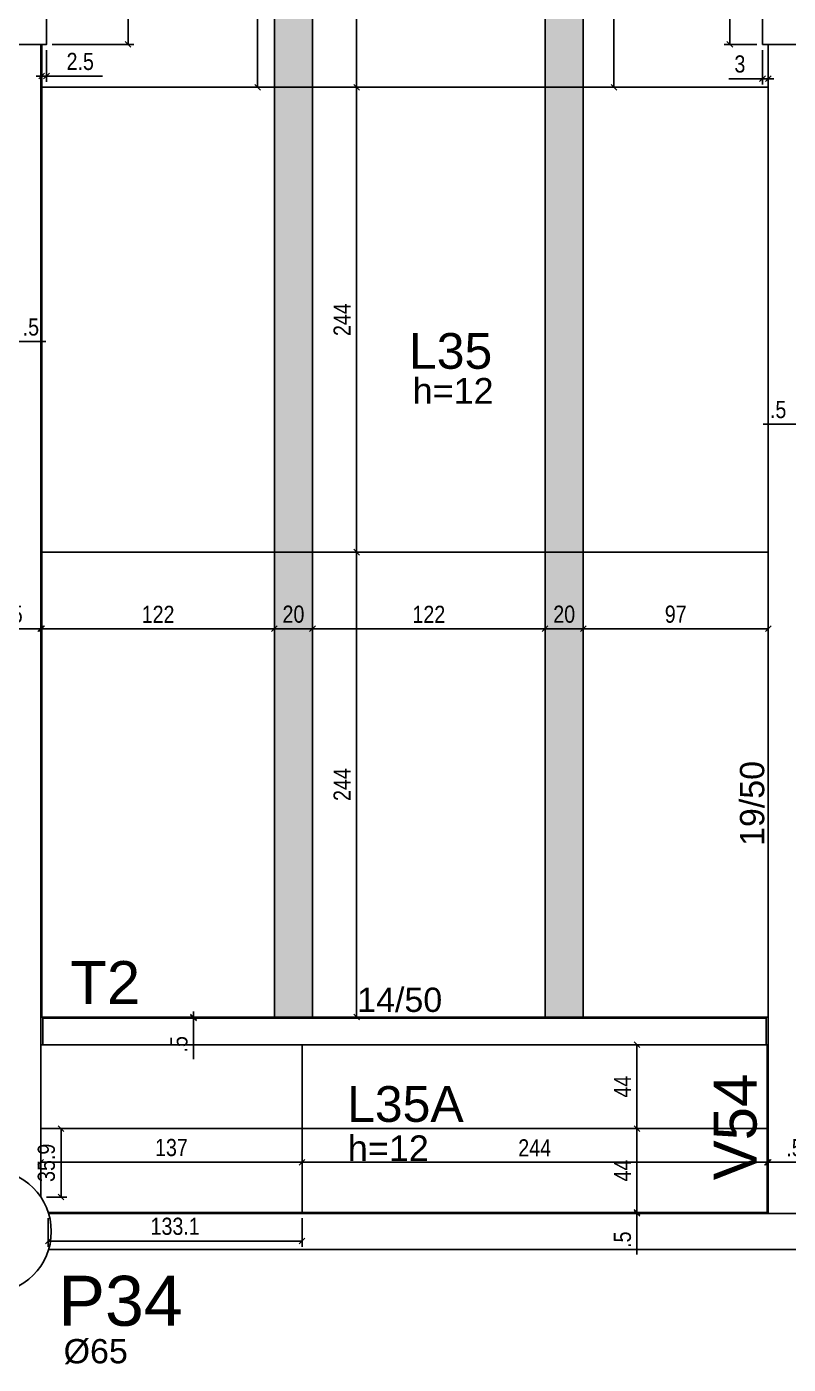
# Model space of a CAD drawing. Header units: millimetres. Extents: x 2716 to 9044, y 218 to 3839.
# Drawn here: x 6187 to 6586, y 1335 to 2037 of the extents above; entities that cross this region are included whole.
import ezdxf

# ---------------------------------------------------------------- set-up
doc = ezdxf.new("R2010")
doc.units = ezdxf.units.MM
for name, color, linetype in [('1', 3, 'Continuous'), ('212', 3, 'Continuous'), ('213', 3, 'Continuous'), ('216', 3, 'Continuous'), ('220', 5, 'Continuous'), ('222', 6, 'Continuous'), ('226', 4, 'Continuous'), ('233', 6, 'Continuous'), ('COTA', 2, 'Continuous'), ('Painéis', 200, 'Continuous')]:
    doc.layers.add(name, color=color, linetype=linetype)
doc.layers.add('Hachura', color=251, linetype='Continuous', lineweight=9)
doc.styles.add('COTA TECNICA-50', font='techl___.ttf', dxfattribs={"height": 9})
doc.styles.get("Standard").update_dxf_attribs({"font": 'arial.ttf'})
doc.dimstyles.new('COTA PAINEL-50', dxfattribs={"dimtxt": 9, "dimasz": 3, "dimexe": 3, "dimexo": 3, "dimgap": 3, "dimtad": 1, "dimdec": 1, "dimzin": 12, "dimdsep": 46, "dimtxsty": 'COTA TECNICA-50', "dimblk1": 'OBLIQUE', "dimblk2": 'OBLIQUE', "dimsah": 1, "dimcen": 0.9, "dimclrd": 4, "dimclre": 4, "dimclrt": 240, "dimadec": 1, "dimazin": 3, "dimtfac": 1, "dimtdec": 1, "dimtmove": 0, "dimatfit": 3, "dimfxl": 1, "dimtolj": 1, "dimtzin": 12, "dimarcsym": 0})

# ---------------------------------------------------------------- blocks, each defined once
blk = doc.blocks.new('_Oblique')
at = {"color": 0, "linetype": 'ByBlock', "lineweight": -2}
blk.add_line((-0.5, -0.5), (0.5, 0.5), dxfattribs=at)
blk = doc.blocks.new('*D16')
at = {"layer": 'COTA', "color": 4, "lineweight": -2, "transparency": 16777216}
for p, q in [((6569.78, 2125.94), (6552.65, 2125.94)), ((6555.65, 2125.94), (6555.65, 2027.94)), ((6569.78, 2027.94), (6552.65, 2027.94))]:
    blk.add_line(p, q, dxfattribs=at)
at = {"layer": 'Defpoints', "color": 0, "transparency": 16777216}
for p in [(6572.78, 2125.94), (6555.65, 2027.94), (6572.78, 2027.94)]:
    blk.add_point(p, dxfattribs=at)
at = {"layer": 'COTA', "color": 4, "lineweight": -2, "transparency": 16777216, "xscale": 3, "yscale": 3, "zscale": 3}
for p, rotation in [((6555.65, 2125.94), 90), ((6555.65, 2027.94), 270)]:
    blk.add_blockref('_Oblique', p, dxfattribs=dict(at, rotation=rotation))
at = {"layer": 'COTA', "color": 240, "transparency": 16777216, "insert": (6548.05, 2076.94), "char_height": 9, "attachment_point": 5, "rotation": 90, "style": 'COTA TECNICA-50'}
blk.add_mtext('\\A1;98', dxfattribs=at)
blk = doc.blocks.new('*D17')
at = {"layer": 'COTA', "color": 4, "lineweight": -2, "transparency": 16777216}
for p, q in [((6572.78, 2024.94), (6572.78, 2006.9)), ((6575.78, 2024.94), (6575.78, 2006.9)), ((6572.78, 2009.9), (6555.08, 2009.9)), ((6575.78, 2009.9), (6572.78, 2009.9)), ((6575.78, 2009.9), (6578.78, 2009.9))]:
    blk.add_line(p, q, dxfattribs=at)
at = {"layer": 'Defpoints', "color": 0, "transparency": 16777216}
for p in [(6572.78, 2027.94), (6575.78, 2027.94), (6572.78, 2009.9)]:
    blk.add_point(p, dxfattribs=at)
at = {"layer": 'COTA', "color": 4, "lineweight": -2, "transparency": 16777216, "xscale": 3, "yscale": 3, "zscale": 3}
blk.add_blockref('_Oblique', (6572.78, 2009.9), dxfattribs=at)
at = {"layer": 'COTA', "color": 4, "lineweight": -2, "transparency": 16777216, "xscale": 3, "yscale": 3, "zscale": 3, "rotation": 180}
blk.add_blockref('_Oblique', (6575.78, 2009.9), dxfattribs=at)
at = {"layer": 'COTA', "color": 240, "transparency": 16777216, "insert": (6560.93, 2017.6), "char_height": 9, "attachment_point": 5, "style": 'COTA TECNICA-50'}
blk.add_mtext('\\A1;3', dxfattribs=at)
blk = doc.blocks.new('*D126')
at = {"layer": 'COTA', "color": 4, "lineweight": -2, "transparency": 16777216}
for p, q in [((6194.78, 2024.94), (6194.78, 2008.33)), ((6197.28, 2024.94), (6197.28, 2008.33)), ((6194.78, 2011.33), (6191.78, 2011.33)), ((6194.78, 2011.33), (6197.28, 2011.33)), ((6197.28, 2011.33), (6226.63, 2011.33))]:
    blk.add_line(p, q, dxfattribs=at)
at = {"layer": 'Defpoints', "color": 0, "transparency": 16777216}
for p in [(6194.78, 2027.94), (6197.28, 2027.94), (6197.28, 2011.33)]:
    blk.add_point(p, dxfattribs=at)
at = {"layer": 'COTA', "color": 4, "lineweight": -2, "transparency": 16777216, "xscale": 3, "yscale": 3, "zscale": 3}
blk.add_blockref('_Oblique', (6194.78, 2011.33), dxfattribs=at)
at = {"layer": 'COTA', "color": 4, "lineweight": -2, "transparency": 16777216, "xscale": 3, "yscale": 3, "zscale": 3, "rotation": 180}
blk.add_blockref('_Oblique', (6197.28, 2011.33), dxfattribs=at)
at = {"layer": 'COTA', "color": 240, "transparency": 16777216, "insert": (6214.96, 2018.93), "char_height": 9, "attachment_point": 5, "style": 'COTA TECNICA-50'}
blk.add_mtext('\\A1;2.5', dxfattribs=at)
blk = doc.blocks.new('*D18')
at = {"layer": 'COTA', "color": 4, "lineweight": -2, "transparency": 16777216}
for p, q in [((6200.28, 2125.94), (6243.07, 2125.94)), ((6240.07, 2027.94), (6240.07, 2125.94)), ((6200.28, 2027.94), (6243.07, 2027.94))]:
    blk.add_line(p, q, dxfattribs=at)
at = {"layer": 'Defpoints', "color": 0, "transparency": 16777216}
for p in [(6197.28, 2125.94), (6240.07, 2125.94), (6197.28, 2027.94)]:
    blk.add_point(p, dxfattribs=at)
at = {"layer": 'COTA', "color": 4, "lineweight": -2, "transparency": 16777216, "xscale": 3, "yscale": 3, "zscale": 3}
for p, rotation in [((6240.07, 2125.94), 90), ((6240.07, 2027.94), 270)]:
    blk.add_blockref('_Oblique', p, dxfattribs=dict(at, rotation=rotation))
at = {"layer": 'COTA', "color": 240, "transparency": 16777216, "insert": (6232.48, 2076.94), "char_height": 9, "attachment_point": 5, "rotation": 90, "style": 'COTA TECNICA-50'}
blk.add_mtext('\\A1;98', dxfattribs=at)
blk = doc.blocks.new('*D19')
at = {"layer": 'COTA', "color": 4, "lineweight": -2, "transparency": 16777216}
for p, q in [((6277.35, 2247.94), (6362.87, 2247.94)), ((6359.87, 2247.94), (6359.87, 2005.47))]:
    blk.add_line(p, q, dxfattribs=at)
at = {"layer": 'Defpoints', "color": 0, "transparency": 16777216}
for p in [(6274.35, 2247.94), (6359.87, 2005.47), (6359.87, 2005.47)]:
    blk.add_point(p, dxfattribs=at)
at = {"layer": 'COTA', "color": 4, "lineweight": -2, "transparency": 16777216, "xscale": 3, "yscale": 3, "zscale": 3}
for p, rotation in [((6359.87, 2247.94), 90), ((6359.87, 2005.47), 270)]:
    blk.add_blockref('_Oblique', p, dxfattribs=dict(at, rotation=rotation))
at = {"layer": 'COTA', "color": 240, "transparency": 16777216, "insert": (6352.27, 2126.71), "char_height": 9, "attachment_point": 5, "rotation": 90, "style": 'COTA TECNICA-50'}
blk.add_mtext('\\A1;242.5', dxfattribs=at)
blk = doc.blocks.new('*D128')
at = {"layer": 'COTA', "color": 4, "lineweight": -2, "transparency": 16777216}
blk.add_line((6359.87, 2005.47), (6359.87, 1761.47), dxfattribs=at)
at = {"layer": 'Defpoints', "color": 0, "transparency": 16777216}
for p in [(6359.87, 2005.47), (6359.87, 1761.47), (6359.87, 1761.47)]:
    blk.add_point(p, dxfattribs=at)
at = {"layer": 'COTA', "color": 4, "lineweight": -2, "transparency": 16777216, "xscale": 3, "yscale": 3, "zscale": 3}
for p, rotation in [((6359.87, 2005.47), 90), ((6359.87, 1761.47), 270)]:
    blk.add_blockref('_Oblique', p, dxfattribs=dict(at, rotation=rotation))
at = {"layer": 'COTA', "color": 240, "transparency": 16777216, "insert": (6352.3, 1883.47), "char_height": 9, "attachment_point": 5, "rotation": 90, "style": 'COTA TECNICA-50'}
blk.add_mtext('\\A1;244', dxfattribs=at)
blk = doc.blocks.new('*D129')
at = {"layer": 'COTA', "color": 4, "lineweight": -2, "transparency": 16777216}
for p, q in [((6359.87, 1761.47), (6359.87, 1517.47)), ((6278.85, 1517.47), (6362.87, 1517.47))]:
    blk.add_line(p, q, dxfattribs=at)
at = {"layer": 'Defpoints', "color": 0, "transparency": 16777216}
for p in [(6359.87, 1761.47), (6275.85, 1517.47), (6359.87, 1517.47)]:
    blk.add_point(p, dxfattribs=at)
at = {"layer": 'COTA', "color": 4, "lineweight": -2, "transparency": 16777216, "xscale": 3, "yscale": 3, "zscale": 3}
for p, rotation in [((6359.87, 1761.47), 90), ((6359.87, 1517.47), 270)]:
    blk.add_blockref('_Oblique', p, dxfattribs=dict(at, rotation=rotation))
at = {"layer": 'COTA', "color": 240, "transparency": 16777216, "insert": (6352.3, 1639.47), "char_height": 9, "attachment_point": 5, "rotation": 90, "style": 'COTA TECNICA-50'}
blk.add_mtext('\\A1;244', dxfattribs=at)
blk = doc.blocks.new('*D20')
at = {"layer": 'COTA', "color": 4, "lineweight": -2, "transparency": 16777216}
for p, q in [((6274.35, 1517.47), (6274.35, 1520.47)), ((6274.35, 1517.47), (6274.35, 1516.97)), ((6274.35, 1516.97), (6274.35, 1495.38))]:
    blk.add_line(p, q, dxfattribs=at)
at = {"layer": 'Defpoints', "color": 0, "transparency": 16777216}
for p in [(6274.35, 1517.47), (6274.35, 1516.97), (6274.35, 1516.97)]:
    blk.add_point(p, dxfattribs=at)
at = {"layer": 'COTA', "color": 4, "lineweight": -2, "transparency": 16777216, "xscale": 3, "yscale": 3, "zscale": 3}
for p, rotation in [((6274.35, 1517.47), 270), ((6274.35, 1516.97), 90)]:
    blk.add_blockref('_Oblique', p, dxfattribs=dict(at, rotation=rotation))
at = {"layer": 'COTA', "color": 240, "transparency": 16777216, "insert": (6266.75, 1503.18), "char_height": 9, "attachment_point": 5, "rotation": 90, "style": 'COTA TECNICA-50'}
blk.add_mtext('\\A1;.5', dxfattribs=at)
blk = doc.blocks.new('*D130')
at = {"layer": 'COTA', "color": 4, "lineweight": -2, "transparency": 16777216}
blk.add_line((6575.78, 1721.27), (6478.78, 1721.27), dxfattribs=at)
at = {"layer": 'Defpoints', "color": 0, "transparency": 16777216}
for p in [(6478.78, 1721.27), (6478.78, 1721.27), (6575.78, 1721.27)]:
    blk.add_point(p, dxfattribs=at)
at = {"layer": 'COTA', "color": 4, "lineweight": -2, "transparency": 16777216, "xscale": 3, "yscale": 3, "zscale": 3, "rotation": 180}
blk.add_blockref('_Oblique', (6478.78, 1721.27), dxfattribs=at)
at = {"layer": 'COTA', "color": 4, "lineweight": -2, "transparency": 16777216, "xscale": 3, "yscale": 3, "zscale": 3}
blk.add_blockref('_Oblique', (6575.78, 1721.27), dxfattribs=at)
at = {"layer": 'COTA', "color": 240, "transparency": 16777216, "insert": (6527.28, 1728.86), "char_height": 9, "attachment_point": 5, "style": 'COTA TECNICA-50'}
blk.add_mtext('\\A1;97', dxfattribs=at)
blk = doc.blocks.new('*D131')
at = {"layer": 'COTA', "color": 4, "lineweight": -2, "transparency": 16777216}
blk.add_line((6478.78, 1721.27), (6458.78, 1721.27), dxfattribs=at)
at = {"layer": 'Defpoints', "color": 0, "transparency": 16777216}
for p in [(6458.78, 1721.27), (6458.78, 1721.27), (6478.78, 1721.27)]:
    blk.add_point(p, dxfattribs=at)
at = {"layer": 'COTA', "color": 4, "lineweight": -2, "transparency": 16777216, "xscale": 3, "yscale": 3, "zscale": 3, "rotation": 180}
blk.add_blockref('_Oblique', (6458.78, 1721.27), dxfattribs=at)
at = {"layer": 'COTA', "color": 4, "lineweight": -2, "transparency": 16777216, "xscale": 3, "yscale": 3, "zscale": 3}
blk.add_blockref('_Oblique', (6478.78, 1721.27), dxfattribs=at)
at = {"layer": 'COTA', "color": 240, "transparency": 16777216, "insert": (6468.78, 1728.86), "char_height": 9, "attachment_point": 5, "style": 'COTA TECNICA-50'}
blk.add_mtext('\\A1;20', dxfattribs=at)
blk = doc.blocks.new('*D132')
at = {"layer": 'COTA', "color": 4, "lineweight": -2, "transparency": 16777216}
blk.add_line((6458.78, 1721.27), (6336.78, 1721.27), dxfattribs=at)
at = {"layer": 'Defpoints', "color": 0, "transparency": 16777216}
for p in [(6336.78, 1721.27), (6336.78, 1721.27), (6458.78, 1721.27)]:
    blk.add_point(p, dxfattribs=at)
at = {"layer": 'COTA', "color": 4, "lineweight": -2, "transparency": 16777216, "xscale": 3, "yscale": 3, "zscale": 3, "rotation": 180}
blk.add_blockref('_Oblique', (6336.78, 1721.27), dxfattribs=at)
at = {"layer": 'COTA', "color": 4, "lineweight": -2, "transparency": 16777216, "xscale": 3, "yscale": 3, "zscale": 3}
blk.add_blockref('_Oblique', (6458.78, 1721.27), dxfattribs=at)
at = {"layer": 'COTA', "color": 240, "transparency": 16777216, "insert": (6397.78, 1728.82), "char_height": 9, "attachment_point": 5, "style": 'COTA TECNICA-50'}
blk.add_mtext('\\A1;122', dxfattribs=at)
blk = doc.blocks.new('*D133')
at = {"layer": 'COTA', "color": 4, "lineweight": -2, "transparency": 16777216}
blk.add_line((6336.78, 1721.27), (6316.78, 1721.27), dxfattribs=at)
at = {"layer": 'Defpoints', "color": 0, "transparency": 16777216}
for p in [(6316.78, 1721.27), (6316.78, 1721.27), (6336.78, 1721.27)]:
    blk.add_point(p, dxfattribs=at)
at = {"layer": 'COTA', "color": 4, "lineweight": -2, "transparency": 16777216, "xscale": 3, "yscale": 3, "zscale": 3, "rotation": 180}
blk.add_blockref('_Oblique', (6316.78, 1721.27), dxfattribs=at)
at = {"layer": 'COTA', "color": 4, "lineweight": -2, "transparency": 16777216, "xscale": 3, "yscale": 3, "zscale": 3}
blk.add_blockref('_Oblique', (6336.78, 1721.27), dxfattribs=at)
at = {"layer": 'COTA', "color": 240, "transparency": 16777216, "insert": (6326.78, 1728.86), "char_height": 9, "attachment_point": 5, "style": 'COTA TECNICA-50'}
blk.add_mtext('\\A1;20', dxfattribs=at)
blk = doc.blocks.new('*D134')
at = {"layer": 'COTA', "color": 4, "lineweight": -2, "transparency": 16777216}
blk.add_line((6316.78, 1721.27), (6194.78, 1721.27), dxfattribs=at)
at = {"layer": 'Defpoints', "color": 0, "transparency": 16777216}
for p in [(6194.78, 1721.27), (6194.78, 1721.27), (6316.78, 1721.27)]:
    blk.add_point(p, dxfattribs=at)
at = {"layer": 'COTA', "color": 4, "lineweight": -2, "transparency": 16777216, "xscale": 3, "yscale": 3, "zscale": 3, "rotation": 180}
blk.add_blockref('_Oblique', (6194.78, 1721.27), dxfattribs=at)
at = {"layer": 'COTA', "color": 4, "lineweight": -2, "transparency": 16777216, "xscale": 3, "yscale": 3, "zscale": 3}
blk.add_blockref('_Oblique', (6316.78, 1721.27), dxfattribs=at)
at = {"layer": 'COTA', "color": 240, "transparency": 16777216, "insert": (6255.78, 1728.82), "char_height": 9, "attachment_point": 5, "style": 'COTA TECNICA-50'}
blk.add_mtext('\\A1;122', dxfattribs=at)
blk = doc.blocks.new('*D135')
at = {"layer": 'COTA', "color": 4, "lineweight": -2, "transparency": 16777216}
for p, q in [((6194.28, 1721.27), (6172.69, 1721.27)), ((6194.78, 1721.27), (6194.28, 1721.27)), ((6194.78, 1721.27), (6197.78, 1721.27))]:
    blk.add_line(p, q, dxfattribs=at)
at = {"layer": 'Defpoints', "color": 0, "transparency": 16777216}
for p in [(6194.28, 1721.27), (6194.28, 1721.27), (6194.78, 1721.27)]:
    blk.add_point(p, dxfattribs=at)
at = {"layer": 'COTA', "color": 4, "lineweight": -2, "transparency": 16777216, "xscale": 3, "yscale": 3, "zscale": 3}
blk.add_blockref('_Oblique', (6194.28, 1721.27), dxfattribs=at)
at = {"layer": 'COTA', "color": 4, "lineweight": -2, "transparency": 16777216, "xscale": 3, "yscale": 3, "zscale": 3, "rotation": 180}
blk.add_blockref('_Oblique', (6194.78, 1721.27), dxfattribs=at)
at = {"layer": 'COTA', "color": 240, "transparency": 16777216, "insert": (6180.48, 1728.86), "char_height": 9, "attachment_point": 5, "style": 'COTA TECNICA-50'}
blk.add_mtext('\\A1;.5', dxfattribs=at)
blk = doc.blocks.new('*D136')
at = {"layer": 'COTA', "color": 4, "lineweight": -2, "transparency": 16777216}
blk.add_line((6506.95, 1502.97), (6506.95, 1458.96), dxfattribs=at)
at = {"layer": 'Defpoints', "color": 0, "transparency": 16777216}
for p in [(6506.95, 1502.97), (6506.95, 1458.96), (6506.95, 1458.96)]:
    blk.add_point(p, dxfattribs=at)
at = {"layer": 'COTA', "color": 4, "lineweight": -2, "transparency": 16777216, "xscale": 3, "yscale": 3, "zscale": 3}
for p, rotation in [((6506.95, 1502.97), 90), ((6506.95, 1458.96), 270)]:
    blk.add_blockref('_Oblique', p, dxfattribs=dict(at, rotation=rotation))
at = {"layer": 'COTA', "color": 240, "transparency": 16777216, "insert": (6499.39, 1480.97), "char_height": 9, "attachment_point": 5, "rotation": 90, "style": 'COTA TECNICA-50'}
blk.add_mtext('\\A1;44', dxfattribs=at)
blk = doc.blocks.new('*D159')
at = {"layer": 'COTA', "color": 4, "lineweight": -2, "transparency": 16777216}
blk.add_line((6506.95, 1458.96), (6506.95, 1414.94), dxfattribs=at)
at = {"layer": 'Defpoints', "color": 0, "transparency": 16777216}
for p in [(6506.95, 1458.96), (6506.95, 1414.94), (6506.95, 1414.94)]:
    blk.add_point(p, dxfattribs=at)
at = {"layer": 'COTA', "color": 4, "lineweight": -2, "transparency": 16777216, "xscale": 3, "yscale": 3, "zscale": 3}
for p, rotation in [((6506.95, 1458.96), 90), ((6506.95, 1414.94), 270)]:
    blk.add_blockref('_Oblique', p, dxfattribs=dict(at, rotation=rotation))
at = {"layer": 'COTA', "color": 240, "transparency": 16777216, "insert": (6499.39, 1436.95), "char_height": 9, "attachment_point": 5, "rotation": 90, "style": 'COTA TECNICA-50'}
blk.add_mtext('\\A1;44', dxfattribs=at)
blk = doc.blocks.new('*D44')
at = {"layer": 'COTA', "color": 4, "lineweight": -2, "transparency": 16777216}
for p, q in [((6506.95, 1414.94), (6506.95, 1417.94)), ((6506.95, 1414.94), (6506.95, 1414.44)), ((6506.95, 1414.44), (6506.95, 1392.85))]:
    blk.add_line(p, q, dxfattribs=at)
at = {"layer": 'Defpoints', "color": 0, "transparency": 16777216}
for p in [(6506.95, 1414.94), (6506.95, 1414.44), (6506.95, 1414.44)]:
    blk.add_point(p, dxfattribs=at)
at = {"layer": 'COTA', "color": 4, "lineweight": -2, "transparency": 16777216, "xscale": 3, "yscale": 3, "zscale": 3}
for p, rotation in [((6506.95, 1414.94), 270), ((6506.95, 1414.44), 90)]:
    blk.add_blockref('_Oblique', p, dxfattribs=dict(at, rotation=rotation))
at = {"layer": 'COTA', "color": 240, "transparency": 16777216, "insert": (6499.35, 1400.65), "char_height": 9, "attachment_point": 5, "rotation": 90, "style": 'COTA TECNICA-50'}
blk.add_mtext('\\A1;.5', dxfattribs=at)
blk = doc.blocks.new('*D160')
at = {"layer": 'COTA', "color": 4, "lineweight": -2, "transparency": 16777216}
for p, q in [((6194.28, 1438.02), (6194.28, 1444.28)), ((6331.28, 1441.28), (6194.28, 1441.28)), ((6331.28, 1438.02), (6331.28, 1444.28))]:
    blk.add_line(p, q, dxfattribs=at)
at = {"layer": 'Defpoints', "color": 0, "transparency": 16777216}
for p in [(6194.28, 1441.28), (6194.28, 1435.02), (6331.28, 1435.02)]:
    blk.add_point(p, dxfattribs=at)
at = {"layer": 'COTA', "color": 4, "lineweight": -2, "transparency": 16777216, "xscale": 3, "yscale": 3, "zscale": 3, "rotation": 180}
blk.add_blockref('_Oblique', (6194.28, 1441.28), dxfattribs=at)
at = {"layer": 'COTA', "color": 4, "lineweight": -2, "transparency": 16777216, "xscale": 3, "yscale": 3, "zscale": 3}
blk.add_blockref('_Oblique', (6331.28, 1441.28), dxfattribs=at)
at = {"layer": 'COTA', "color": 240, "transparency": 16777216, "insert": (6262.78, 1448.97), "char_height": 9, "attachment_point": 5, "style": 'COTA TECNICA-50'}
blk.add_mtext('\\A1;137', dxfattribs=at)
blk = doc.blocks.new('*D161')
at = {"layer": 'COTA', "color": 4, "lineweight": -2, "transparency": 16777216}
for p, q in [((6331.28, 1444.15), (6331.28, 1444.28)), ((6331.28, 1441.28), (6575.28, 1441.28)), ((6575.28, 1444.15), (6575.28, 1444.28))]:
    blk.add_line(p, q, dxfattribs=at)
at = {"layer": 'Defpoints', "color": 0, "transparency": 16777216}
for p in [(6331.28, 1441.15), (6575.28, 1441.28), (6575.28, 1441.15)]:
    blk.add_point(p, dxfattribs=at)
at = {"layer": 'COTA', "color": 4, "lineweight": -2, "transparency": 16777216, "xscale": 3, "yscale": 3, "zscale": 3, "rotation": 180}
blk.add_blockref('_Oblique', (6331.28, 1441.28), dxfattribs=at)
at = {"layer": 'COTA', "color": 4, "lineweight": -2, "transparency": 16777216, "xscale": 3, "yscale": 3, "zscale": 3}
blk.add_blockref('_Oblique', (6575.28, 1441.28), dxfattribs=at)
at = {"layer": 'COTA', "color": 240, "transparency": 16777216, "insert": (6453.28, 1448.84), "char_height": 9, "attachment_point": 5, "style": 'COTA TECNICA-50'}
blk.add_mtext('\\A1;244', dxfattribs=at)
blk = doc.blocks.new('*D45')
at = {"layer": 'COTA', "color": 4, "lineweight": -2, "transparency": 16777216}
for p, q in [((6575.28, 1441.28), (6572.28, 1441.28)), ((6575.28, 1441.28), (6575.78, 1441.28)), ((6575.78, 1441.28), (6597.37, 1441.28))]:
    blk.add_line(p, q, dxfattribs=at)
at = {"layer": 'Defpoints', "color": 0, "transparency": 16777216}
for p in [(6575.28, 1441.28), (6575.78, 1441.28), (6575.78, 1441.28)]:
    blk.add_point(p, dxfattribs=at)
at = {"layer": 'COTA', "color": 4, "lineweight": -2, "transparency": 16777216, "xscale": 3, "yscale": 3, "zscale": 3}
blk.add_blockref('_Oblique', (6575.28, 1441.28), dxfattribs=at)
at = {"layer": 'COTA', "color": 4, "lineweight": -2, "transparency": 16777216, "xscale": 3, "yscale": 3, "zscale": 3, "rotation": 180}
blk.add_blockref('_Oblique', (6575.78, 1441.28), dxfattribs=at)
at = {"layer": 'COTA', "color": 240, "transparency": 16777216, "insert": (6589.58, 1448.87), "char_height": 9, "attachment_point": 5, "style": 'COTA TECNICA-50'}
blk.add_mtext('\\A1;.5', dxfattribs=at)
blk = doc.blocks.new('*D162')
at = {"layer": 'COTA', "color": 4, "lineweight": -2, "transparency": 16777216}
for p, q in [((6197.28, 1458.96), (6207.94, 1458.96)), ((6204.94, 1458.96), (6204.94, 1423.03)), ((6197.28, 1423.03), (6207.94, 1423.03))]:
    blk.add_line(p, q, dxfattribs=at)
at = {"layer": 'Defpoints', "color": 0, "transparency": 16777216}
for p in [(6194.28, 1458.96), (6194.28, 1423.03), (6204.94, 1423.03)]:
    blk.add_point(p, dxfattribs=at)
at = {"layer": 'COTA', "color": 4, "lineweight": -2, "transparency": 16777216, "xscale": 3, "yscale": 3, "zscale": 3}
for p, rotation in [((6204.94, 1458.96), 90), ((6204.94, 1423.03), 270)]:
    blk.add_blockref('_Oblique', p, dxfattribs=dict(at, rotation=rotation))
at = {"layer": 'COTA', "color": 240, "transparency": 16777216, "insert": (6197.21, 1440.99), "char_height": 9, "attachment_point": 5, "rotation": 90, "style": 'COTA TECNICA-50'}
blk.add_mtext('\\A1;35.9', dxfattribs=at)
blk = doc.blocks.new('*D163')
at = {"layer": 'COTA', "color": 4, "lineweight": -2, "transparency": 16777216}
for p, q in [((6198.2, 1411.94), (6198.2, 1396.94)), ((6331.28, 1411.94), (6331.28, 1396.94)), ((6331.28, 1399.94), (6198.2, 1399.94))]:
    blk.add_line(p, q, dxfattribs=at)
at = {"layer": 'Defpoints', "color": 0, "transparency": 16777216}
for p in [(6198.2, 1414.94), (6331.28, 1414.94), (6198.2, 1399.94)]:
    blk.add_point(p, dxfattribs=at)
at = {"layer": 'COTA', "color": 4, "lineweight": -2, "transparency": 16777216, "xscale": 3, "yscale": 3, "zscale": 3, "rotation": 180}
blk.add_blockref('_Oblique', (6198.2, 1399.94), dxfattribs=at)
at = {"layer": 'COTA', "color": 4, "lineweight": -2, "transparency": 16777216, "xscale": 3, "yscale": 3, "zscale": 3}
blk.add_blockref('_Oblique', (6331.28, 1399.94), dxfattribs=at)
at = {"layer": 'COTA', "color": 240, "transparency": 16777216, "insert": (6264.74, 1407.64), "char_height": 9, "attachment_point": 5, "style": 'COTA TECNICA-50'}
blk.add_mtext('\\A1;133.1', dxfattribs=at)
blk = doc.blocks.new('*D53')
at = {"layer": 'COTA', "color": 4, "lineweight": -2, "transparency": 16777216}
for p, q in [((6174.78, 1871.97), (6171.78, 1871.97)), ((6174.78, 1871.97), (6175.28, 1871.97)), ((6175.28, 1871.97), (6196.87, 1871.97))]:
    blk.add_line(p, q, dxfattribs=at)
at = {"layer": 'Defpoints', "color": 0, "transparency": 16777216}
for p in [(6174.78, 1871.97), (6175.28, 1871.97), (6175.28, 1871.97)]:
    blk.add_point(p, dxfattribs=at)
at = {"layer": 'COTA', "color": 4, "lineweight": -2, "transparency": 16777216, "xscale": 3, "yscale": 3, "zscale": 3}
blk.add_blockref('_Oblique', (6174.78, 1871.97), dxfattribs=at)
at = {"layer": 'COTA', "color": 4, "lineweight": -2, "transparency": 16777216, "xscale": 3, "yscale": 3, "zscale": 3, "rotation": 180}
blk.add_blockref('_Oblique', (6175.28, 1871.97), dxfattribs=at)
at = {"layer": 'COTA', "color": 240, "transparency": 16777216, "insert": (6189.08, 1879.57), "char_height": 9, "attachment_point": 5, "style": 'COTA TECNICA-50'}
blk.add_mtext('\\A1;.5', dxfattribs=at)
blk = doc.blocks.new('*D82')
at = {"layer": 'COTA', "color": 4, "lineweight": -2, "transparency": 16777216}
for p, q in [((6594.78, 1828.65), (6573.19, 1828.65)), ((6595.28, 1828.65), (6594.78, 1828.65)), ((6595.28, 1828.65), (6598.28, 1828.65))]:
    blk.add_line(p, q, dxfattribs=at)
at = {"layer": 'Defpoints', "color": 0, "transparency": 16777216}
for p in [(6594.78, 1828.65), (6594.78, 1828.65), (6595.28, 1828.65)]:
    blk.add_point(p, dxfattribs=at)
at = {"layer": 'COTA', "color": 4, "lineweight": -2, "transparency": 16777216, "xscale": 3, "yscale": 3, "zscale": 3}
blk.add_blockref('_Oblique', (6594.78, 1828.65), dxfattribs=at)
at = {"layer": 'COTA', "color": 4, "lineweight": -2, "transparency": 16777216, "xscale": 3, "yscale": 3, "zscale": 3, "rotation": 180}
blk.add_blockref('_Oblique', (6595.28, 1828.65), dxfattribs=at)
at = {"layer": 'COTA', "color": 240, "transparency": 16777216, "insert": (6580.98, 1836.25), "char_height": 9, "attachment_point": 5, "style": 'COTA TECNICA-50'}
blk.add_mtext('\\A1;.5', dxfattribs=at)
blk = doc.blocks.new('*D351')
at = {"layer": 'COTA', "color": 4, "lineweight": -2, "transparency": 16777216}
for p, q in [((6481.78, 2125.94), (6497.9, 2125.94)), ((6494.9, 2005.47), (6494.9, 2125.94)), ((6481.78, 2005.47), (6497.9, 2005.47))]:
    blk.add_line(p, q, dxfattribs=at)
at = {"layer": 'Defpoints', "color": 0, "transparency": 16777216}
for p in [(6478.78, 2125.94), (6494.9, 2125.94), (6478.78, 2005.47)]:
    blk.add_point(p, dxfattribs=at)
at = {"layer": 'COTA', "color": 4, "lineweight": -2, "transparency": 16777216, "xscale": 3, "yscale": 3, "zscale": 3}
for p, rotation in [((6494.9, 2125.94), 90), ((6494.9, 2005.47), 270)]:
    blk.add_blockref('_Oblique', p, dxfattribs=dict(at, rotation=rotation))
at = {"layer": 'COTA', "color": 240, "transparency": 16777216, "insert": (6487.3, 2065.71), "char_height": 9, "attachment_point": 5, "rotation": 90, "style": 'COTA TECNICA-50'}
blk.add_mtext('\\A1;120.5', dxfattribs=at)
blk = doc.blocks.new('*D355')
at = {"layer": 'COTA', "color": 4, "lineweight": -2, "transparency": 16777216}
for p, q in [((6313.78, 2125.94), (6305, 2125.94)), ((6308, 2005.47), (6308, 2125.94)), ((6313.78, 2005.47), (6305, 2005.47))]:
    blk.add_line(p, q, dxfattribs=at)
at = {"layer": 'Defpoints', "color": 0, "transparency": 16777216}
for p in [(6308, 2125.94), (6316.78, 2125.94), (6316.78, 2005.47)]:
    blk.add_point(p, dxfattribs=at)
at = {"layer": 'COTA', "color": 4, "lineweight": -2, "transparency": 16777216, "xscale": 3, "yscale": 3, "zscale": 3}
for p, rotation in [((6308, 2125.94), 90), ((6308, 2005.47), 270)]:
    blk.add_blockref('_Oblique', p, dxfattribs=dict(at, rotation=rotation))
at = {"layer": 'COTA', "color": 240, "transparency": 16777216, "insert": (6300.4, 2065.71), "char_height": 9, "attachment_point": 5, "rotation": 90, "style": 'COTA TECNICA-50'}
blk.add_mtext('\\A1;120.5', dxfattribs=at)

msp = doc.modelspace()

# ---------------------------------------------------------------- hatches: boundary and pattern name
at = {"layer": 'Hachura', "linetype": 'ByBlock'}
h = msp.add_hatch(color=256, dxfattribs=at)
h.dxf.hatch_style = 1
h.paths.add_polyline_path([(6316.78, 1517.47), (6336.78, 1517.47), (6336.78, 2247.94), (6316.78, 2247.94)])
h = msp.add_hatch(color=256, dxfattribs=at)
h.dxf.hatch_style = 1
h.paths.add_polyline_path([(6458.78, 1517.47), (6478.78, 1517.47), (6478.78, 2247.94), (6458.78, 2247.94)])

# ---------------------------------------------------------------- linework, layer by layer
at = {"layer": '1'}
for p, q in [((6194.28, 1512.94), (6194.28, 2027.94)), ((6575.78, 1512.94), (6575.78, 2027.94)), ((6195.28, 1516.97), (6574.78, 1516.97)), ((6195.28, 1502.97), (6195.28, 1516.97)), ((6574.78, 1502.97), (6574.78, 1516.97)), ((6194.28, 1423.03), (6194.28, 1512.94)), ((6575.78, 1414.44), (6575.78, 1512.94)), ((6195.28, 1502.97), (6574.78, 1502.97)), ((6198.36, 1414.44), (6991.2, 1414.44)), ((6198.36, 1395.44), (6991.2, 1395.44))]:
    msp.add_line(p, q, dxfattribs=at)
at = {"layer": '222'}
for points in [[(6172.28, 2027.94), (6197.28, 2027.94), (6197.28, 2137.94), (6172.28, 2137.94), (6172.28, 2027.94)], [(6572.78, 2027.94), (6597.78, 2027.94), (6597.78, 2137.94), (6572.78, 2137.94), (6572.78, 2027.94)]]:
    msp.add_lwpolyline(points, dxfattribs=at)
msp.add_circle((6167.28, 1404.94), 32.5, dxfattribs=at)
at = {"layer": 'Painéis'}
for p, q in [((6316.78, 2247.94), (6316.78, 1517.47)), ((6336.78, 2247.94), (6336.78, 1517.47)), ((6458.78, 2247.94), (6458.78, 1517.47)), ((6478.78, 2247.94), (6478.78, 1517.47)), ((6194.78, 2027.94), (6194.78, 1517.47)), ((6194.78, 2005.47), (6575.78, 2005.47)), ((6194.78, 1761.47), (6575.78, 1761.47)), ((6194.78, 1517.47), (6575.78, 1517.47)), ((6575.28, 1502.97), (6194.28, 1502.97)), ((6331.28, 1502.97), (6331.28, 1414.94)), ((6575.28, 1502.97), (6575.28, 1414.94)), ((6575.28, 1458.96), (6194.28, 1458.96)), ((6198.2, 1414.94), (6575.28, 1414.94))]:
    msp.add_line(p, q, dxfattribs=at)

# ---------------------------------------------------------------- texts
at = {"layer": '212'}
msp.add_text('19/50', height=12.75, rotation=90, dxfattribs=at).set_placement((6573.7, 1607.3))
msp.add_text('14/50', height=12.75, dxfattribs=at).set_placement((6360.23, 1520.17))
at = {"layer": '213'}
msp.add_text('%%c65', height=12.75, dxfattribs=at).set_placement((6206.25, 1335.77))
at = {"layer": '216'}
for p in [(6389.29, 1839.36), (6355.31, 1441.87)]:
    msp.add_text('h=12', height=13.5, dxfattribs=at).set_placement(p)
at = {"layer": '220'}
msp.add_text('P34', height=26.25, dxfattribs=at).set_placement((6203.48, 1355.47))
at = {"layer": '226'}
for s, p in [('L35', (6387.36, 1857.69)), ('L35A', (6354.91, 1462.49))]:
    msp.add_text(s, height=18.75, dxfattribs=at).set_placement(p)
at = {"layer": '233'}
msp.add_text('T2', height=22.5, dxfattribs=at).set_placement((6209.73, 1524.35))
msp.add_text('V54', height=22.5, rotation=90, dxfattribs=at).set_placement((6569.71, 1431.85))

# ---------------------------------------------------------------- dimensions: what is measured, and where the dimension line sits
at = {"layer": 'COTA'}
for base, p1, p2, angle, picture, middle in [((6359.87, 2005.47), (6274.35, 2247.94), (6359.87, 2005.47), 90, '*D19', (6352.27, 2126.71)), ((6240.07, 2125.94), (6197.28, 2027.94), (6197.28, 2125.94), 90, '*D18', (6232.48, 2076.94)), ((6308, 2125.94), (6316.78, 2005.47), (6316.78, 2125.94), 90, '*D355', (6300.4, 2065.71)), ((6494.9, 2125.94), (6478.78, 2005.47), (6478.78, 2125.94), 90, '*D351', (6487.3, 2065.71)), ((6555.65, 2027.94), (6572.78, 2125.94), (6572.78, 2027.94), 90, '*D16', (6548.05, 2076.94)), ((6197.28, 2011.33), (6194.78, 2027.94), (6197.28, 2027.94), 180, '*D126', (6214.96, 2018.93)), ((6572.78, 2009.9), (6575.78, 2027.94), (6572.78, 2027.94), 180, '*D17', (6560.93, 2017.6)), ((6359.87, 1761.47), (6359.87, 2005.47), (6359.87, 1761.47), 90, '*D128', (6352.3, 1883.47)), ((6175.28, 1871.97), (6174.78, 1871.97), (6175.28, 1871.97), 180, '*D53', (6189.08, 1879.57)), ((6359.87, 1517.47), (6359.87, 1761.47), (6275.85, 1517.47), 90, '*D129', (6352.3, 1639.47)), ((6194.28, 1721.27), (6194.78, 1721.27), (6194.28, 1721.27), 180, '*D135', (6180.48, 1728.86)), ((6194.78, 1721.27), (6316.78, 1721.27), (6194.78, 1721.27), 180, '*D134', (6255.78, 1728.82)), ((6316.78, 1721.27), (6336.78, 1721.27), (6316.78, 1721.27), 180, '*D133', (6326.78, 1728.86)), ((6336.78, 1721.27), (6458.78, 1721.27), (6336.78, 1721.27), 180, '*D132', (6397.78, 1728.82)), ((6458.78, 1721.27), (6478.78, 1721.27), (6458.78, 1721.27), 180, '*D131', (6468.78, 1728.86)), ((6478.78, 1721.27), (6575.78, 1721.27), (6478.78, 1721.27), 180, '*D130', (6527.28, 1728.86)), ((6274.35, 1516.97), (6274.35, 1517.47), (6274.35, 1516.97), 90, '*D20', (6266.75, 1503.18)), ((6506.95, 1458.96), (6506.95, 1502.97), (6506.95, 1458.96), 90, '*D136', (6499.39, 1480.97)), ((6204.94, 1423.03), (6194.28, 1458.96), (6194.28, 1423.03), 90, '*D162', (6197.21, 1440.99)), ((6506.95, 1414.94), (6506.95, 1458.96), (6506.95, 1414.94), 90, '*D159', (6499.39, 1436.95)), ((6194.28, 1441.28), (6331.28, 1435.02), (6194.28, 1435.02), 180, '*D160', (6262.78, 1448.97)), ((6575.28, 1441.28), (6331.28, 1441.15), (6575.28, 1441.15), 180, '*D161', (6453.28, 1448.84)), ((6575.78, 1441.28), (6575.28, 1441.28), (6575.78, 1441.28), 180, '*D45', (6589.58, 1448.87)), ((6506.95, 1414.44), (6506.95, 1414.94), (6506.95, 1414.44), 90, '*D44', (6499.35, 1400.65)), ((6198.2, 1399.94), (6331.28, 1414.94), (6198.2, 1414.94), 180, '*D163', (6264.74, 1407.64))]:
    dim = msp.add_linear_dim(base=base, p1=p1, p2=p2, angle=angle, dimstyle='COTA PAINEL-50', dxfattribs=at)
    dim.commit()
    dim.dimension.update_dxf_attribs({"geometry": picture, "text_midpoint": middle})
dim = msp.add_linear_dim(base=(6594.78, 1828.65), p1=(6595.28, 1828.65), p2=(6594.78, 1828.65), dimstyle='COTA PAINEL-50', dxfattribs=at)
dim.commit()
dim.dimension.update_dxf_attribs({"geometry": '*D82', "text_midpoint": (6580.98, 1836.25)})

doc.saveas('drawing.dxf')
